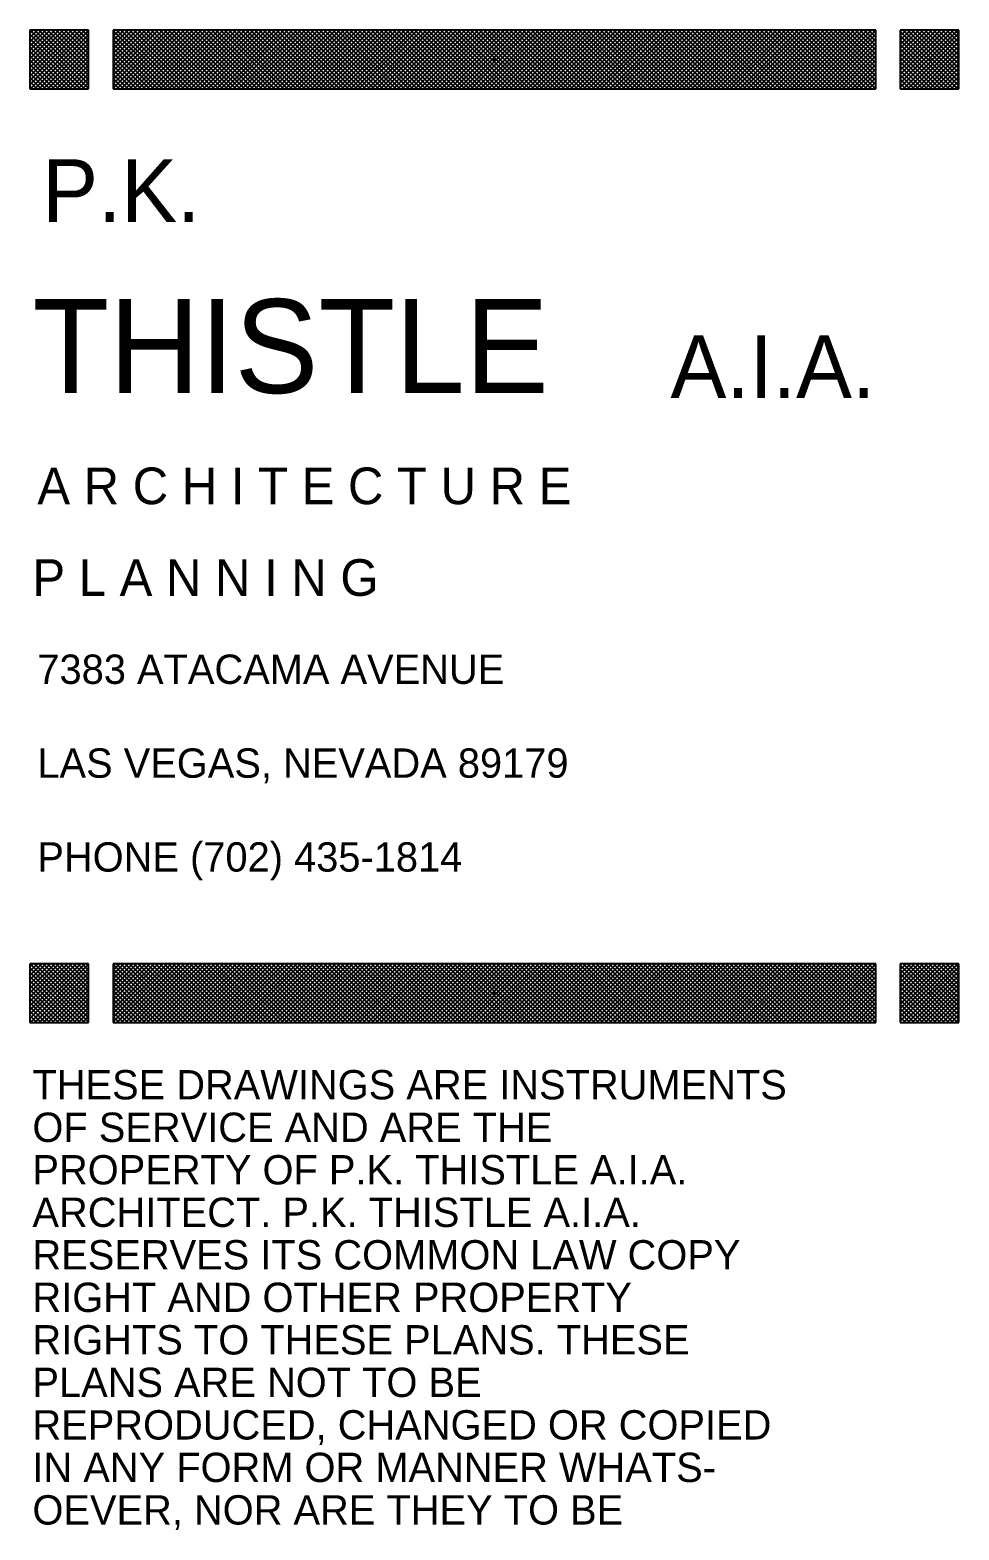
# Model space of a CAD drawing. Extents: x -92740 to -63661, y -15771 to -4391.
# Drawn here: x -79946.1 to -79817.8, y -6021.3 to -5814.1 of the extents above; entities that cross this region are included whole.
import ezdxf

# ---------------------------------------------------------------- set-up
doc = ezdxf.new("R2010")
doc.units = 0
doc.header["$MEASUREMENT"] = 0
doc.layers.add('ROOMNAME', color=1, linetype='Continuous')
doc.styles.add('DCADTXTSTYLE1', font='AVG_TP')
doc.styles.add('DCADTXTSTYLE2', font='HLV_BP')

msp = doc.modelspace()

# ---------------------------------------------------------------- linework, layer by layer
at = {"layer": 'ROOMNAME', "color": 3, "linetype": 'Continuous', "ltscale": 0.379687}
for p, q in [((-79937.96, -5814.15), (-79946.06, -5814.15)), ((-79946.06, -5814.15), (-79946.06, -5822.25)), ((-79946.06, -5814.57), (-79945.64, -5814.15)), ((-79946.06, -5815.16), (-79945.04, -5814.15)), ((-79946.06, -5815.76), (-79944.44, -5814.15)), ((-79946.06, -5816.36), (-79943.85, -5814.15)), ((-79946.06, -5816.95), (-79943.25, -5814.15)), ((-79946.06, -5817.55), (-79942.65, -5814.15)), ((-79946.06, -5818.15), (-79942.06, -5814.15)), ((-79946.06, -5818.74), (-79941.46, -5814.15)), ((-79946.06, -5819.34), (-79940.86, -5814.15)), ((-79946.06, -5819.94), (-79940.27, -5814.15)), ((-79946.06, -5820.53), (-79939.67, -5814.15)), ((-79946.06, -5821.13), (-79939.07, -5814.15)), ((-79946.06, -5821.73), (-79938.48, -5814.15)), ((-79946.06, -5814.72), (-79938.53, -5822.25)), ((-79946.06, -5815.32), (-79939.13, -5822.25)), ((-79946.03, -5814.15), (-79937.96, -5822.22)), ((-79945.98, -5822.25), (-79937.96, -5814.22)), ((-79945.44, -5814.15), (-79937.96, -5821.63)), ((-79945.38, -5822.25), (-79937.96, -5814.82)), ((-79944.84, -5814.15), (-79937.96, -5821.03)), ((-79944.79, -5822.25), (-79937.96, -5815.41)), ((-79944.24, -5814.15), (-79937.96, -5820.43)), ((-79943.65, -5814.15), (-79937.96, -5819.84)), ((-79943.05, -5814.15), (-79937.96, -5819.24)), ((-79942.45, -5814.15), (-79937.96, -5818.64)), ((-79941.86, -5814.15), (-79937.96, -5818.05)), ((-79941.26, -5814.15), (-79937.96, -5817.45)), ((-79940.66, -5814.15), (-79937.96, -5816.85)), ((-79940.07, -5814.15), (-79937.96, -5816.26)), ((-79939.47, -5814.15), (-79937.96, -5815.66)), ((-79938.87, -5814.15), (-79937.96, -5815.06)), ((-79938.28, -5814.15), (-79937.96, -5814.47)), ((-79937.96, -5822.25), (-79937.96, -5814.15)), ((-79829.28, -5814.15), (-79934.58, -5814.15)), ((-79934.58, -5814.15), (-79934.58, -5822.25)), ((-79934.58, -5814.43), (-79934.3, -5814.15)), ((-79934.58, -5815.02), (-79933.7, -5814.15)), ((-79934.58, -5815.62), (-79933.11, -5814.15)), ((-79934.58, -5816.22), (-79932.51, -5814.15)), ((-79934.58, -5816.81), (-79931.92, -5814.15)), ((-79934.58, -5817.41), (-79931.32, -5814.15)), ((-79934.58, -5818.01), (-79930.72, -5814.15)), ((-79934.58, -5818.6), (-79930.13, -5814.15)), ((-79934.58, -5819.2), (-79929.53, -5814.15)), ((-79934.58, -5819.8), (-79928.93, -5814.15)), ((-79934.58, -5820.39), (-79928.34, -5814.15)), ((-79934.58, -5820.99), (-79927.74, -5814.15)), ((-79934.58, -5821.59), (-79927.14, -5814.15)), ((-79934.58, -5822.18), (-79926.55, -5814.15)), ((-79934.58, -5814.26), (-79926.6, -5822.25)), ((-79934.58, -5814.86), (-79927.19, -5822.25)), ((-79934.58, -5815.46), (-79927.79, -5822.25)), ((-79934.1, -5814.15), (-79926, -5822.25)), ((-79934.05, -5822.25), (-79925.95, -5814.15)), ((-79933.5, -5814.15), (-79925.4, -5822.25)), ((-79933.45, -5822.25), (-79925.35, -5814.15)), ((-79932.91, -5814.15), (-79924.81, -5822.25)), ((-79932.86, -5822.25), (-79924.76, -5814.15)), ((-79932.31, -5814.15), (-79924.21, -5822.25)), ((-79932.26, -5822.25), (-79924.16, -5814.15)), ((-79931.71, -5814.15), (-79923.61, -5822.25)), ((-79931.66, -5822.25), (-79923.56, -5814.15)), ((-79931.12, -5814.15), (-79923.02, -5822.25)), ((-79931.07, -5822.25), (-79922.97, -5814.15)), ((-79930.52, -5814.15), (-79922.42, -5822.25)), ((-79930.47, -5822.25), (-79922.37, -5814.15)), ((-79929.92, -5814.15), (-79921.82, -5822.25)), ((-79929.87, -5822.25), (-79921.77, -5814.15)), ((-79929.33, -5814.15), (-79921.23, -5822.25)), ((-79929.28, -5822.25), (-79921.18, -5814.15)), ((-79928.73, -5814.15), (-79920.63, -5822.25)), ((-79928.68, -5822.25), (-79920.58, -5814.15)), ((-79928.13, -5814.15), (-79920.03, -5822.25)), ((-79928.08, -5822.25), (-79919.98, -5814.15)), ((-79927.54, -5814.15), (-79919.44, -5822.25)), ((-79927.49, -5822.25), (-79919.39, -5814.15)), ((-79926.94, -5814.15), (-79918.84, -5822.25)), ((-79926.89, -5822.25), (-79918.79, -5814.15)), ((-79926.34, -5814.15), (-79918.24, -5822.25)), ((-79926.29, -5822.25), (-79918.19, -5814.15)), ((-79925.75, -5814.15), (-79917.65, -5822.25)), ((-79925.7, -5822.25), (-79917.6, -5814.15)), ((-79925.15, -5814.15), (-79917.05, -5822.25)), ((-79925.1, -5822.25), (-79917, -5814.15)), ((-79924.55, -5814.15), (-79916.45, -5822.25)), ((-79924.5, -5822.25), (-79916.4, -5814.15)), ((-79923.96, -5814.15), (-79915.86, -5822.25)), ((-79923.91, -5822.25), (-79915.81, -5814.15)), ((-79923.36, -5814.15), (-79915.26, -5822.25)), ((-79923.31, -5822.25), (-79915.21, -5814.15)), ((-79922.76, -5814.15), (-79914.67, -5822.25)), ((-79922.71, -5822.25), (-79914.61, -5814.15)), ((-79922.17, -5814.15), (-79914.07, -5822.25)), ((-79922.12, -5822.25), (-79914.02, -5814.15)), ((-79921.57, -5814.15), (-79913.47, -5822.25)), ((-79921.52, -5822.25), (-79913.42, -5814.15)), ((-79920.97, -5814.15), (-79912.87, -5822.25)), ((-79920.92, -5822.25), (-79912.82, -5814.15)), ((-79920.38, -5814.15), (-79912.28, -5822.25)), ((-79920.33, -5822.25), (-79912.23, -5814.15)), ((-79919.78, -5814.15), (-79911.68, -5822.25)), ((-79919.73, -5822.25), (-79911.63, -5814.15)), ((-79919.19, -5814.15), (-79911.08, -5822.25)), ((-79919.13, -5822.25), (-79911.03, -5814.15)), ((-79918.59, -5814.15), (-79910.49, -5822.25)), ((-79918.54, -5822.25), (-79910.44, -5814.15)), ((-79917.99, -5814.15), (-79909.89, -5822.25)), ((-79917.94, -5822.25), (-79909.84, -5814.15)), ((-79917.4, -5814.15), (-79909.3, -5822.25)), ((-79917.34, -5822.25), (-79909.24, -5814.15)), ((-79916.8, -5814.15), (-79908.7, -5822.25)), ((-79916.75, -5822.25), (-79908.65, -5814.15)), ((-79916.2, -5814.15), (-79908.1, -5822.25)), ((-79916.15, -5822.25), (-79908.05, -5814.15)), ((-79915.61, -5814.15), (-79907.51, -5822.25)), ((-79915.55, -5822.25), (-79907.45, -5814.15)), ((-79915.01, -5814.15), (-79906.91, -5822.25)), ((-79914.96, -5822.25), (-79906.86, -5814.15)), ((-79914.41, -5814.15), (-79906.31, -5822.25)), ((-79914.36, -5822.25), (-79906.26, -5814.15)), ((-79913.82, -5814.15), (-79905.72, -5822.25)), ((-79913.76, -5822.25), (-79905.66, -5814.15)), ((-79913.22, -5814.15), (-79905.12, -5822.25)), ((-79913.17, -5822.25), (-79905.07, -5814.15)), ((-79912.62, -5814.15), (-79904.52, -5822.25)), ((-79912.57, -5822.25), (-79904.47, -5814.15)), ((-79912.03, -5814.15), (-79903.93, -5822.25)), ((-79911.97, -5822.25), (-79903.87, -5814.15)), ((-79911.43, -5814.15), (-79903.33, -5822.25)), ((-79911.38, -5822.25), (-79903.28, -5814.15)), ((-79910.83, -5814.15), (-79902.73, -5822.25)), ((-79910.78, -5822.25), (-79902.68, -5814.15)), ((-79910.24, -5814.15), (-79902.14, -5822.25)), ((-79910.18, -5822.25), (-79902.08, -5814.15)), ((-79909.64, -5814.15), (-79901.54, -5822.25)), ((-79909.59, -5822.25), (-79901.49, -5814.15)), ((-79909.04, -5814.15), (-79900.94, -5822.25)), ((-79908.99, -5822.25), (-79900.89, -5814.15)), ((-79908.45, -5814.15), (-79900.35, -5822.25)), ((-79908.39, -5822.25), (-79900.29, -5814.15)), ((-79907.85, -5814.15), (-79899.75, -5822.25)), ((-79907.8, -5822.25), (-79899.7, -5814.15)), ((-79907.25, -5814.15), (-79899.15, -5822.25)), ((-79907.2, -5822.25), (-79899.1, -5814.15)), ((-79906.66, -5814.15), (-79898.56, -5822.25)), ((-79906.6, -5822.25), (-79898.5, -5814.15)), ((-79906.06, -5814.15), (-79897.96, -5822.25)), ((-79906.01, -5822.25), (-79897.91, -5814.15)), ((-79905.46, -5814.15), (-79897.36, -5822.25)), ((-79905.41, -5822.25), (-79897.31, -5814.15)), ((-79904.87, -5814.15), (-79896.77, -5822.25)), ((-79904.81, -5822.25), (-79896.71, -5814.15)), ((-79904.27, -5814.15), (-79896.17, -5822.25)), ((-79904.22, -5822.25), (-79896.12, -5814.15)), ((-79903.67, -5814.15), (-79895.57, -5822.25)), ((-79903.62, -5822.25), (-79895.52, -5814.15)), ((-79903.08, -5814.15), (-79894.98, -5822.25)), ((-79903.02, -5822.25), (-79894.92, -5814.15)), ((-79902.48, -5814.15), (-79894.38, -5822.25)), ((-79902.43, -5822.25), (-79894.33, -5814.15)), ((-79901.88, -5814.15), (-79893.78, -5822.25)), ((-79901.83, -5822.25), (-79893.73, -5814.15)), ((-79901.29, -5814.15), (-79893.19, -5822.25)), ((-79901.23, -5822.25), (-79893.13, -5814.15)), ((-79900.69, -5814.15), (-79892.59, -5822.25)), ((-79900.64, -5822.25), (-79892.54, -5814.15)), ((-79900.09, -5814.15), (-79891.99, -5822.25)), ((-79900.04, -5822.25), (-79891.94, -5814.15)), ((-79899.5, -5814.15), (-79891.4, -5822.25)), ((-79899.44, -5822.25), (-79891.34, -5814.15)), ((-79898.9, -5814.15), (-79890.8, -5822.25)), ((-79898.85, -5822.25), (-79890.75, -5814.15)), ((-79898.3, -5814.15), (-79890.2, -5822.25)), ((-79898.25, -5822.25), (-79890.15, -5814.15)), ((-79897.71, -5814.15), (-79889.61, -5822.25)), ((-79897.65, -5822.25), (-79889.55, -5814.15)), ((-79897.11, -5814.15), (-79889.01, -5822.25)), ((-79897.06, -5822.25), (-79888.96, -5814.15)), ((-79896.51, -5814.15), (-79888.41, -5822.25)), ((-79896.46, -5822.25), (-79888.36, -5814.15)), ((-79895.92, -5814.15), (-79887.82, -5822.25)), ((-79895.86, -5822.25), (-79887.76, -5814.15)), ((-79895.32, -5814.15), (-79887.22, -5822.25)), ((-79895.27, -5822.25), (-79887.17, -5814.15)), ((-79894.72, -5814.15), (-79886.62, -5822.25)), ((-79894.67, -5822.25), (-79886.57, -5814.15)), ((-79894.13, -5814.15), (-79886.03, -5822.25)), ((-79894.07, -5822.25), (-79885.97, -5814.15)), ((-79893.53, -5814.15), (-79885.43, -5822.25)), ((-79893.48, -5822.25), (-79885.38, -5814.15)), ((-79892.93, -5814.15), (-79884.83, -5822.25)), ((-79892.88, -5822.25), (-79884.78, -5814.15)), ((-79892.34, -5814.15), (-79884.24, -5822.25)), ((-79892.28, -5822.25), (-79884.18, -5814.15)), ((-79891.74, -5814.15), (-79883.64, -5822.25)), ((-79891.69, -5822.25), (-79883.59, -5814.15)), ((-79891.14, -5814.15), (-79883.04, -5822.25)), ((-79891.09, -5822.25), (-79882.99, -5814.15)), ((-79890.55, -5814.15), (-79882.45, -5822.25)), ((-79890.5, -5822.25), (-79882.39, -5814.15)), ((-79889.95, -5814.15), (-79881.85, -5822.25)), ((-79889.9, -5822.25), (-79881.8, -5814.15)), ((-79889.35, -5814.15), (-79881.25, -5822.25)), ((-79889.3, -5822.25), (-79881.2, -5814.15)), ((-79888.76, -5814.15), (-79880.66, -5822.25)), ((-79888.71, -5822.25), (-79880.61, -5814.15)), ((-79888.16, -5814.15), (-79880.06, -5822.25)), ((-79888.11, -5822.25), (-79880.01, -5814.15)), ((-79887.56, -5814.15), (-79879.46, -5822.25)), ((-79887.51, -5822.25), (-79879.41, -5814.15)), ((-79886.97, -5814.15), (-79878.87, -5822.25)), ((-79886.92, -5822.25), (-79878.82, -5814.15)), ((-79886.37, -5814.15), (-79878.27, -5822.25)), ((-79886.32, -5822.25), (-79878.22, -5814.15)), ((-79885.77, -5814.15), (-79877.67, -5822.25)), ((-79885.72, -5822.25), (-79877.62, -5814.15)), ((-79885.18, -5814.15), (-79877.08, -5822.25)), ((-79885.13, -5822.25), (-79877.03, -5814.15)), ((-79884.58, -5814.15), (-79876.48, -5822.25)), ((-79884.53, -5822.25), (-79876.43, -5814.15)), ((-79883.98, -5814.15), (-79875.88, -5822.25)), ((-79883.93, -5822.25), (-79875.83, -5814.15)), ((-79883.39, -5814.15), (-79875.29, -5822.25)), ((-79883.34, -5822.25), (-79875.24, -5814.15)), ((-79882.79, -5814.15), (-79874.69, -5822.25)), ((-79882.74, -5822.25), (-79874.64, -5814.15)), ((-79882.19, -5814.15), (-79874.09, -5822.25)), ((-79882.14, -5822.25), (-79874.04, -5814.15)), ((-79881.6, -5814.15), (-79873.5, -5822.25)), ((-79881.55, -5822.25), (-79873.45, -5814.15)), ((-79881, -5814.15), (-79872.9, -5822.25)), ((-79880.95, -5822.25), (-79872.85, -5814.15)), ((-79880.4, -5814.15), (-79872.3, -5822.25)), ((-79880.35, -5822.25), (-79872.25, -5814.15)), ((-79879.81, -5814.15), (-79871.71, -5822.25)), ((-79879.76, -5822.25), (-79871.66, -5814.15)), ((-79879.21, -5814.15), (-79871.11, -5822.25)), ((-79879.16, -5822.25), (-79871.06, -5814.15)), ((-79878.61, -5814.15), (-79870.51, -5822.25)), ((-79878.56, -5822.25), (-79870.46, -5814.15)), ((-79878.02, -5814.15), (-79869.92, -5822.25)), ((-79877.97, -5822.25), (-79869.87, -5814.15)), ((-79877.42, -5814.15), (-79869.32, -5822.25)), ((-79877.37, -5822.25), (-79869.27, -5814.15)), ((-79876.82, -5814.15), (-79868.72, -5822.25)), ((-79876.77, -5822.25), (-79868.67, -5814.15)), ((-79876.23, -5814.15), (-79868.13, -5822.25)), ((-79876.18, -5822.25), (-79868.08, -5814.15)), ((-79875.63, -5814.15), (-79867.53, -5822.25)), ((-79875.58, -5822.25), (-79867.48, -5814.15)), ((-79875.03, -5814.15), (-79866.93, -5822.25)), ((-79874.98, -5822.25), (-79866.88, -5814.15)), ((-79874.44, -5814.15), (-79866.34, -5822.25)), ((-79874.39, -5822.25), (-79866.29, -5814.15)), ((-79873.84, -5814.15), (-79865.74, -5822.25)), ((-79873.79, -5822.25), (-79865.69, -5814.15)), ((-79873.24, -5814.15), (-79865.14, -5822.25)), ((-79873.19, -5822.25), (-79865.09, -5814.15)), ((-79872.65, -5814.15), (-79864.55, -5822.25)), ((-79872.6, -5822.25), (-79864.5, -5814.15)), ((-79872.05, -5814.15), (-79863.95, -5822.25)), ((-79872, -5822.25), (-79863.9, -5814.15)), ((-79871.46, -5814.15), (-79863.36, -5822.25)), ((-79871.4, -5822.25), (-79863.3, -5814.15)), ((-79870.86, -5814.15), (-79862.76, -5822.25)), ((-79870.81, -5822.25), (-79862.71, -5814.15)), ((-79870.26, -5814.15), (-79862.16, -5822.25)), ((-79870.21, -5822.25), (-79862.11, -5814.15)), ((-79869.67, -5814.15), (-79861.57, -5822.25)), ((-79869.61, -5822.25), (-79861.51, -5814.15)), ((-79869.07, -5814.15), (-79860.97, -5822.25)), ((-79869.02, -5822.25), (-79860.92, -5814.15)), ((-79868.47, -5814.15), (-79860.37, -5822.25)), ((-79868.42, -5822.25), (-79860.32, -5814.15)), ((-79867.88, -5814.15), (-79859.78, -5822.25)), ((-79867.82, -5822.25), (-79859.72, -5814.15)), ((-79867.28, -5814.15), (-79859.18, -5822.25)), ((-79867.23, -5822.25), (-79859.13, -5814.15)), ((-79866.68, -5814.15), (-79858.58, -5822.25)), ((-79866.63, -5822.25), (-79858.53, -5814.15)), ((-79866.09, -5814.15), (-79857.99, -5822.25)), ((-79866.03, -5822.25), (-79857.93, -5814.15)), ((-79865.49, -5814.15), (-79857.39, -5822.25)), ((-79865.44, -5822.25), (-79857.34, -5814.15)), ((-79864.89, -5814.15), (-79856.79, -5822.25)), ((-79864.84, -5822.25), (-79856.74, -5814.15)), ((-79864.3, -5814.15), (-79856.2, -5822.25)), ((-79864.24, -5822.25), (-79856.14, -5814.15)), ((-79863.7, -5814.15), (-79855.6, -5822.25)), ((-79863.65, -5822.25), (-79855.55, -5814.15)), ((-79863.1, -5814.15), (-79855, -5822.25)), ((-79863.05, -5822.25), (-79854.95, -5814.15)), ((-79862.51, -5814.15), (-79854.41, -5822.25)), ((-79862.45, -5822.25), (-79854.35, -5814.15)), ((-79861.91, -5814.15), (-79853.81, -5822.25)), ((-79861.86, -5822.25), (-79853.76, -5814.15)), ((-79861.31, -5814.15), (-79853.21, -5822.25)), ((-79861.26, -5822.25), (-79853.16, -5814.15)), ((-79860.72, -5814.15), (-79852.62, -5822.25)), ((-79860.66, -5822.25), (-79852.56, -5814.15)), ((-79860.12, -5814.15), (-79852.02, -5822.25)), ((-79860.07, -5822.25), (-79851.97, -5814.15)), ((-79859.52, -5814.15), (-79851.42, -5822.25)), ((-79859.47, -5822.25), (-79851.37, -5814.15)), ((-79858.93, -5814.15), (-79850.83, -5822.25)), ((-79858.87, -5822.25), (-79850.77, -5814.15)), ((-79858.33, -5814.15), (-79850.23, -5822.25)), ((-79858.28, -5822.25), (-79850.18, -5814.15)), ((-79857.73, -5814.15), (-79849.63, -5822.25)), ((-79857.68, -5822.25), (-79849.58, -5814.15)), ((-79857.14, -5814.15), (-79849.04, -5822.25)), ((-79857.08, -5822.25), (-79848.98, -5814.15)), ((-79856.54, -5814.15), (-79848.44, -5822.25)), ((-79856.49, -5822.25), (-79848.39, -5814.15)), ((-79855.94, -5814.15), (-79847.84, -5822.25)), ((-79855.89, -5822.25), (-79847.79, -5814.15)), ((-79855.35, -5814.15), (-79847.25, -5822.25)), ((-79855.29, -5822.25), (-79847.19, -5814.15)), ((-79854.75, -5814.15), (-79846.65, -5822.25)), ((-79854.7, -5822.25), (-79846.6, -5814.15)), ((-79854.15, -5814.15), (-79846.05, -5822.25)), ((-79854.1, -5822.25), (-79846, -5814.15)), ((-79853.56, -5814.15), (-79845.46, -5822.25)), ((-79853.5, -5822.25), (-79845.4, -5814.15)), ((-79852.96, -5814.15), (-79844.86, -5822.25)), ((-79852.91, -5822.25), (-79844.81, -5814.15)), ((-79852.36, -5814.15), (-79844.26, -5822.25)), ((-79852.31, -5822.25), (-79844.21, -5814.15)), ((-79851.77, -5814.15), (-79843.67, -5822.25)), ((-79851.71, -5822.25), (-79843.61, -5814.15)), ((-79851.17, -5814.15), (-79843.07, -5822.25)), ((-79851.12, -5822.25), (-79843.02, -5814.15)), ((-79850.57, -5814.15), (-79842.47, -5822.25)), ((-79850.52, -5822.25), (-79842.42, -5814.15)), ((-79849.98, -5814.15), (-79841.88, -5822.25)), ((-79849.92, -5822.25), (-79841.82, -5814.15)), ((-79849.38, -5814.15), (-79841.28, -5822.25)), ((-79849.33, -5822.25), (-79841.23, -5814.15)), ((-79848.78, -5814.15), (-79840.68, -5822.25)), ((-79848.73, -5822.25), (-79840.63, -5814.15)), ((-79848.19, -5814.15), (-79840.09, -5822.25)), ((-79848.13, -5822.25), (-79840.03, -5814.15)), ((-79847.59, -5814.15), (-79839.49, -5822.25)), ((-79847.54, -5822.25), (-79839.44, -5814.15)), ((-79846.99, -5814.15), (-79838.89, -5822.25)), ((-79846.94, -5822.25), (-79838.84, -5814.15)), ((-79846.4, -5814.15), (-79838.3, -5822.25)), ((-79846.34, -5822.25), (-79838.24, -5814.15)), ((-79845.8, -5814.15), (-79837.7, -5822.25)), ((-79845.75, -5822.25), (-79837.65, -5814.15)), ((-79845.2, -5814.15), (-79837.1, -5822.25)), ((-79845.15, -5822.25), (-79837.05, -5814.15)), ((-79844.61, -5814.15), (-79836.51, -5822.25)), ((-79844.55, -5822.25), (-79836.45, -5814.15)), ((-79844.01, -5814.15), (-79835.91, -5822.25)), ((-79843.96, -5822.25), (-79835.86, -5814.15)), ((-79843.41, -5814.15), (-79835.31, -5822.25)), ((-79843.36, -5822.25), (-79835.26, -5814.15)), ((-79842.82, -5814.15), (-79834.72, -5822.25)), ((-79842.76, -5822.25), (-79834.66, -5814.15)), ((-79842.22, -5814.15), (-79834.12, -5822.25)), ((-79842.17, -5822.25), (-79834.07, -5814.15)), ((-79841.62, -5814.15), (-79833.52, -5822.25)), ((-79841.57, -5822.25), (-79833.47, -5814.15)), ((-79841.03, -5814.15), (-79832.93, -5822.25)), ((-79840.97, -5822.25), (-79832.87, -5814.15)), ((-79840.43, -5814.15), (-79832.33, -5822.25)), ((-79840.38, -5822.25), (-79832.28, -5814.15)), ((-79839.83, -5814.15), (-79831.73, -5822.25)), ((-79839.78, -5822.25), (-79831.68, -5814.15)), ((-79839.24, -5814.15), (-79831.14, -5822.25)), ((-79839.18, -5822.25), (-79831.08, -5814.15)), ((-79838.64, -5814.15), (-79830.54, -5822.25)), ((-79838.59, -5822.25), (-79830.49, -5814.15)), ((-79838.04, -5814.15), (-79829.94, -5822.25)), ((-79837.99, -5822.25), (-79829.89, -5814.15)), ((-79837.45, -5814.15), (-79829.35, -5822.25)), ((-79837.39, -5822.25), (-79829.29, -5814.15)), ((-79836.85, -5814.15), (-79829.28, -5821.72)), ((-79836.8, -5822.25), (-79829.28, -5814.73)), ((-79836.25, -5814.15), (-79829.28, -5821.12)), ((-79836.2, -5822.25), (-79829.28, -5815.33)), ((-79835.66, -5814.15), (-79829.28, -5820.52)), ((-79835.06, -5814.15), (-79829.28, -5819.93)), ((-79834.46, -5814.15), (-79829.28, -5819.33)), ((-79833.87, -5814.15), (-79829.28, -5818.73)), ((-79833.27, -5814.15), (-79829.28, -5818.14)), ((-79832.67, -5814.15), (-79829.28, -5817.54)), ((-79832.08, -5814.15), (-79829.28, -5816.94)), ((-79831.48, -5814.15), (-79829.28, -5816.35)), ((-79830.88, -5814.15), (-79829.28, -5815.75)), ((-79830.29, -5814.15), (-79829.28, -5815.15)), ((-79829.69, -5814.15), (-79829.28, -5814.56)), ((-79829.28, -5822.25), (-79829.28, -5814.15)), ((-79817.81, -5814.15), (-79825.91, -5814.15)), ((-79825.91, -5814.15), (-79825.91, -5822.25)), ((-79825.91, -5814.34), (-79825.72, -5814.15)), ((-79825.91, -5814.93), (-79825.12, -5814.15)), ((-79825.91, -5815.53), (-79824.52, -5814.15)), ((-79825.91, -5816.13), (-79823.93, -5814.15)), ((-79825.91, -5816.72), (-79823.33, -5814.15)), ((-79825.91, -5817.32), (-79822.73, -5814.15)), ((-79825.91, -5817.92), (-79822.14, -5814.15)), ((-79825.91, -5818.51), (-79821.54, -5814.15)), ((-79825.91, -5819.11), (-79820.94, -5814.15)), ((-79825.91, -5819.71), (-79820.35, -5814.15)), ((-79825.91, -5820.3), (-79819.75, -5814.15)), ((-79825.91, -5820.9), (-79819.15, -5814.15)), ((-79825.91, -5821.5), (-79818.56, -5814.15)), ((-79825.91, -5822.09), (-79817.96, -5814.15)), ((-79825.91, -5814.35), (-79818.01, -5822.25)), ((-79825.91, -5814.95), (-79818.61, -5822.25)), ((-79825.52, -5814.15), (-79817.81, -5821.86)), ((-79825.46, -5822.25), (-79817.81, -5814.59)), ((-79824.92, -5814.15), (-79817.81, -5821.26)), ((-79824.87, -5822.25), (-79817.81, -5815.19)), ((-79824.32, -5814.15), (-79817.81, -5820.66)), ((-79823.73, -5814.15), (-79817.81, -5820.07)), ((-79823.13, -5814.15), (-79817.81, -5819.47)), ((-79822.53, -5814.15), (-79817.81, -5818.87)), ((-79821.94, -5814.15), (-79817.81, -5818.28)), ((-79821.34, -5814.15), (-79817.81, -5817.68)), ((-79820.74, -5814.15), (-79817.81, -5817.08)), ((-79820.15, -5814.15), (-79817.81, -5816.49)), ((-79819.55, -5814.15), (-79817.81, -5815.89)), ((-79818.95, -5814.15), (-79817.81, -5815.29)), ((-79818.36, -5814.15), (-79817.81, -5814.7)), ((-79817.81, -5822.25), (-79817.81, -5814.15)), ((-79946.06, -5815.91), (-79939.72, -5822.25)), ((-79946.06, -5816.51), (-79940.32, -5822.25)), ((-79946.06, -5817.11), (-79940.92, -5822.25)), ((-79944.19, -5822.25), (-79937.96, -5816.01)), ((-79943.59, -5822.25), (-79937.96, -5816.61)), ((-79943, -5822.25), (-79937.96, -5817.2)), ((-79934.58, -5816.05), (-79928.39, -5822.25)), ((-79934.58, -5816.65), (-79928.98, -5822.25)), ((-79934.58, -5817.25), (-79929.58, -5822.25)), ((-79835.61, -5822.25), (-79829.28, -5815.92)), ((-79835.01, -5822.25), (-79829.28, -5816.52)), ((-79834.41, -5822.25), (-79829.28, -5817.12)), ((-79825.91, -5815.55), (-79819.21, -5822.25)), ((-79825.91, -5816.14), (-79819.8, -5822.25)), ((-79825.91, -5816.74), (-79820.4, -5822.25)), ((-79825.91, -5817.34), (-79821, -5822.25)), ((-79824.27, -5822.25), (-79817.81, -5815.78)), ((-79823.67, -5822.25), (-79817.81, -5816.38)), ((-79823.08, -5822.25), (-79817.81, -5816.98)), ((-79822.48, -5822.25), (-79817.81, -5817.57)), ((-79946.06, -5817.7), (-79941.51, -5822.25)), ((-79946.06, -5818.3), (-79942.11, -5822.25)), ((-79946.06, -5818.9), (-79942.71, -5822.25)), ((-79946.06, -5819.49), (-79943.3, -5822.25)), ((-79942.4, -5822.25), (-79937.96, -5817.8)), ((-79941.8, -5822.25), (-79937.96, -5818.4)), ((-79941.21, -5822.25), (-79937.96, -5819)), ((-79940.61, -5822.25), (-79937.96, -5819.59)), ((-79934.58, -5817.84), (-79930.18, -5822.25)), ((-79934.58, -5818.44), (-79930.77, -5822.25)), ((-79934.58, -5819.04), (-79931.37, -5822.25)), ((-79934.58, -5819.63), (-79931.97, -5822.25)), ((-79833.82, -5822.25), (-79829.28, -5817.71)), ((-79833.22, -5822.25), (-79829.28, -5818.31)), ((-79832.62, -5822.25), (-79829.28, -5818.91)), ((-79832.03, -5822.25), (-79829.28, -5819.5)), ((-79825.91, -5817.93), (-79821.59, -5822.25)), ((-79825.91, -5818.53), (-79822.19, -5822.25)), ((-79825.91, -5819.13), (-79822.78, -5822.25)), ((-79821.88, -5822.25), (-79817.81, -5818.17)), ((-79821.29, -5822.25), (-79817.81, -5818.77)), ((-79820.69, -5822.25), (-79817.81, -5819.36)), ((-79946.06, -5820.09), (-79943.9, -5822.25)), ((-79946.06, -5820.69), (-79944.5, -5822.25)), ((-79946.06, -5821.28), (-79945.09, -5822.25)), ((-79940.02, -5822.25), (-79937.96, -5820.19)), ((-79939.42, -5822.25), (-79937.96, -5820.78)), ((-79938.82, -5822.25), (-79937.96, -5821.38)), ((-79934.58, -5820.23), (-79932.56, -5822.25)), ((-79934.58, -5820.83), (-79933.16, -5822.25)), ((-79934.58, -5821.42), (-79933.76, -5822.25)), ((-79831.43, -5822.25), (-79829.28, -5820.1)), ((-79830.83, -5822.25), (-79829.28, -5820.7)), ((-79830.24, -5822.25), (-79829.28, -5821.29)), ((-79825.91, -5819.72), (-79823.38, -5822.25)), ((-79825.91, -5820.32), (-79823.98, -5822.25)), ((-79825.91, -5820.92), (-79824.58, -5822.25)), ((-79825.91, -5821.51), (-79825.17, -5822.25)), ((-79820.09, -5822.25), (-79817.81, -5819.96)), ((-79819.5, -5822.25), (-79817.81, -5820.56)), ((-79818.9, -5822.25), (-79817.81, -5821.15)), ((-79946.06, -5821.88), (-79945.69, -5822.25)), ((-79946.06, -5822.25), (-79937.96, -5822.25)), ((-79938.23, -5822.25), (-79937.96, -5821.98)), ((-79934.58, -5822.02), (-79934.35, -5822.25)), ((-79934.58, -5822.25), (-79829.28, -5822.25)), ((-79829.64, -5822.25), (-79829.28, -5821.89)), ((-79825.91, -5822.11), (-79825.77, -5822.25)), ((-79825.91, -5822.25), (-79817.81, -5822.25)), ((-79818.3, -5822.25), (-79817.81, -5821.75)), ((-79937.96, -5943.07), (-79946.06, -5943.07)), ((-79946.06, -5943.07), (-79946.06, -5951.17)), ((-79946.06, -5943.49), (-79945.64, -5943.07)), ((-79946.06, -5944.09), (-79945.04, -5943.07)), ((-79946.06, -5944.68), (-79944.44, -5943.07)), ((-79946.06, -5945.28), (-79943.85, -5943.07)), ((-79946.06, -5945.88), (-79943.25, -5943.07)), ((-79946.06, -5946.47), (-79942.65, -5943.07)), ((-79946.06, -5947.07), (-79942.06, -5943.07)), ((-79946.06, -5947.67), (-79941.46, -5943.07)), ((-79946.06, -5948.26), (-79940.86, -5943.07)), ((-79946.06, -5948.86), (-79940.27, -5943.07)), ((-79946.06, -5949.46), (-79939.67, -5943.07)), ((-79946.06, -5950.05), (-79939.07, -5943.07)), ((-79946.06, -5950.65), (-79938.48, -5943.07)), ((-79946.06, -5943.65), (-79938.53, -5951.17)), ((-79946.03, -5943.07), (-79937.96, -5951.15)), ((-79945.98, -5951.17), (-79937.96, -5943.15)), ((-79945.44, -5943.07), (-79937.96, -5950.55)), ((-79945.38, -5951.17), (-79937.96, -5943.74)), ((-79944.84, -5943.07), (-79937.96, -5949.96)), ((-79944.24, -5943.07), (-79937.96, -5949.36)), ((-79943.65, -5943.07), (-79937.96, -5948.76)), ((-79943.05, -5943.07), (-79937.96, -5948.17)), ((-79942.45, -5943.07), (-79937.96, -5947.57)), ((-79941.86, -5943.07), (-79937.96, -5946.97)), ((-79941.26, -5943.07), (-79937.96, -5946.38)), ((-79940.66, -5943.07), (-79937.96, -5945.78)), ((-79940.07, -5943.07), (-79937.96, -5945.18)), ((-79939.47, -5943.07), (-79937.96, -5944.59)), ((-79938.87, -5943.07), (-79937.96, -5943.99)), ((-79938.28, -5943.07), (-79937.96, -5943.39)), ((-79937.96, -5951.17), (-79937.96, -5943.07)), ((-79829.28, -5943.07), (-79934.58, -5943.07)), ((-79934.58, -5943.07), (-79934.58, -5951.17)), ((-79934.58, -5943.35), (-79934.3, -5943.07)), ((-79934.58, -5943.95), (-79933.7, -5943.07)), ((-79934.58, -5944.54), (-79933.11, -5943.07)), ((-79934.58, -5945.14), (-79932.51, -5943.07)), ((-79934.58, -5945.74), (-79931.92, -5943.07)), ((-79934.58, -5946.33), (-79931.32, -5943.07)), ((-79934.58, -5946.93), (-79930.72, -5943.07)), ((-79934.58, -5947.53), (-79930.13, -5943.07)), ((-79934.58, -5948.12), (-79929.53, -5943.07)), ((-79934.58, -5948.72), (-79928.93, -5943.07)), ((-79934.58, -5949.32), (-79928.34, -5943.07)), ((-79934.58, -5949.91), (-79927.74, -5943.07)), ((-79934.58, -5950.51), (-79927.14, -5943.07)), ((-79934.58, -5951.11), (-79926.55, -5943.07)), ((-79934.58, -5943.19), (-79926.6, -5951.17)), ((-79934.58, -5943.79), (-79927.19, -5951.17)), ((-79934.1, -5943.07), (-79926, -5951.17)), ((-79934.05, -5951.17), (-79925.95, -5943.07)), ((-79933.5, -5943.07), (-79925.4, -5951.17)), ((-79933.45, -5951.17), (-79925.35, -5943.07)), ((-79932.91, -5943.07), (-79924.81, -5951.17)), ((-79932.86, -5951.17), (-79924.76, -5943.07)), ((-79932.31, -5943.07), (-79924.21, -5951.17)), ((-79932.26, -5951.17), (-79924.16, -5943.07)), ((-79931.71, -5943.07), (-79923.61, -5951.17)), ((-79931.66, -5951.17), (-79923.56, -5943.07)), ((-79931.12, -5943.07), (-79923.02, -5951.17)), ((-79931.07, -5951.17), (-79922.97, -5943.07)), ((-79930.52, -5943.07), (-79922.42, -5951.17)), ((-79930.47, -5951.17), (-79922.37, -5943.07)), ((-79929.92, -5943.07), (-79921.82, -5951.17)), ((-79929.87, -5951.17), (-79921.77, -5943.07)), ((-79929.33, -5943.07), (-79921.23, -5951.17)), ((-79929.28, -5951.17), (-79921.18, -5943.07)), ((-79928.73, -5943.07), (-79920.63, -5951.17)), ((-79928.68, -5951.17), (-79920.58, -5943.07)), ((-79928.13, -5943.07), (-79920.03, -5951.17)), ((-79928.08, -5951.17), (-79919.98, -5943.07)), ((-79927.54, -5943.07), (-79919.44, -5951.17)), ((-79927.49, -5951.17), (-79919.39, -5943.07)), ((-79926.94, -5943.07), (-79918.84, -5951.17)), ((-79926.89, -5951.17), (-79918.79, -5943.07)), ((-79926.34, -5943.07), (-79918.24, -5951.17)), ((-79926.29, -5951.17), (-79918.19, -5943.07)), ((-79925.75, -5943.07), (-79917.65, -5951.17)), ((-79925.7, -5951.17), (-79917.6, -5943.07)), ((-79925.15, -5943.07), (-79917.05, -5951.17)), ((-79925.1, -5951.17), (-79917, -5943.07)), ((-79924.55, -5943.07), (-79916.45, -5951.17)), ((-79924.5, -5951.17), (-79916.4, -5943.07)), ((-79923.96, -5943.07), (-79915.86, -5951.17)), ((-79923.91, -5951.17), (-79915.81, -5943.07)), ((-79923.36, -5943.07), (-79915.26, -5951.17)), ((-79923.31, -5951.17), (-79915.21, -5943.07)), ((-79922.76, -5943.07), (-79914.67, -5951.17)), ((-79922.71, -5951.17), (-79914.61, -5943.07)), ((-79922.17, -5943.07), (-79914.07, -5951.17)), ((-79922.12, -5951.17), (-79914.02, -5943.07)), ((-79921.57, -5943.07), (-79913.47, -5951.17)), ((-79921.52, -5951.17), (-79913.42, -5943.07)), ((-79920.97, -5943.07), (-79912.87, -5951.17)), ((-79920.92, -5951.17), (-79912.82, -5943.07)), ((-79920.38, -5943.07), (-79912.28, -5951.17)), ((-79920.33, -5951.17), (-79912.23, -5943.07)), ((-79919.78, -5943.07), (-79911.68, -5951.17)), ((-79919.73, -5951.17), (-79911.63, -5943.07)), ((-79919.19, -5943.07), (-79911.08, -5951.17)), ((-79919.13, -5951.17), (-79911.03, -5943.07)), ((-79918.59, -5943.07), (-79910.49, -5951.17)), ((-79918.54, -5951.17), (-79910.44, -5943.07)), ((-79917.99, -5943.07), (-79909.89, -5951.17)), ((-79917.94, -5951.17), (-79909.84, -5943.07)), ((-79917.4, -5943.07), (-79909.3, -5951.17)), ((-79917.34, -5951.17), (-79909.24, -5943.07)), ((-79916.8, -5943.07), (-79908.7, -5951.17)), ((-79916.75, -5951.17), (-79908.65, -5943.07)), ((-79916.2, -5943.07), (-79908.1, -5951.17)), ((-79916.15, -5951.17), (-79908.05, -5943.07)), ((-79915.61, -5943.07), (-79907.51, -5951.17)), ((-79915.55, -5951.17), (-79907.45, -5943.07)), ((-79915.01, -5943.07), (-79906.91, -5951.17)), ((-79914.96, -5951.17), (-79906.86, -5943.07)), ((-79914.41, -5943.07), (-79906.31, -5951.17)), ((-79914.36, -5951.17), (-79906.26, -5943.07)), ((-79913.82, -5943.07), (-79905.72, -5951.17)), ((-79913.76, -5951.17), (-79905.66, -5943.07)), ((-79913.22, -5943.07), (-79905.12, -5951.17)), ((-79913.17, -5951.17), (-79905.07, -5943.07)), ((-79912.62, -5943.07), (-79904.52, -5951.17)), ((-79912.57, -5951.17), (-79904.47, -5943.07)), ((-79912.03, -5943.07), (-79903.93, -5951.17)), ((-79911.97, -5951.17), (-79903.87, -5943.07)), ((-79911.43, -5943.07), (-79903.33, -5951.17)), ((-79911.38, -5951.17), (-79903.28, -5943.07)), ((-79910.83, -5943.07), (-79902.73, -5951.17)), ((-79910.78, -5951.17), (-79902.68, -5943.07)), ((-79910.24, -5943.07), (-79902.14, -5951.17)), ((-79910.18, -5951.17), (-79902.08, -5943.07)), ((-79909.64, -5943.07), (-79901.54, -5951.17)), ((-79909.59, -5951.17), (-79901.49, -5943.07)), ((-79909.04, -5943.07), (-79900.94, -5951.17)), ((-79908.99, -5951.17), (-79900.89, -5943.07)), ((-79908.45, -5943.07), (-79900.35, -5951.17)), ((-79908.39, -5951.17), (-79900.29, -5943.07)), ((-79907.85, -5943.07), (-79899.75, -5951.17)), ((-79907.8, -5951.17), (-79899.7, -5943.07)), ((-79907.25, -5943.07), (-79899.15, -5951.17)), ((-79907.2, -5951.17), (-79899.1, -5943.07)), ((-79906.66, -5943.07), (-79898.56, -5951.17)), ((-79906.6, -5951.17), (-79898.5, -5943.07)), ((-79906.06, -5943.07), (-79897.96, -5951.17)), ((-79906.01, -5951.17), (-79897.91, -5943.07)), ((-79905.46, -5943.07), (-79897.36, -5951.17)), ((-79905.41, -5951.17), (-79897.31, -5943.07)), ((-79904.87, -5943.07), (-79896.77, -5951.17)), ((-79904.81, -5951.17), (-79896.71, -5943.07)), ((-79904.27, -5943.07), (-79896.17, -5951.17)), ((-79904.22, -5951.17), (-79896.12, -5943.07)), ((-79903.67, -5943.07), (-79895.57, -5951.17)), ((-79903.62, -5951.17), (-79895.52, -5943.07)), ((-79903.08, -5943.07), (-79894.98, -5951.17)), ((-79903.02, -5951.17), (-79894.92, -5943.07)), ((-79902.48, -5943.07), (-79894.38, -5951.17)), ((-79902.43, -5951.17), (-79894.33, -5943.07)), ((-79901.88, -5943.07), (-79893.78, -5951.17)), ((-79901.83, -5951.17), (-79893.73, -5943.07)), ((-79901.29, -5943.07), (-79893.19, -5951.17)), ((-79901.23, -5951.17), (-79893.13, -5943.07)), ((-79900.69, -5943.07), (-79892.59, -5951.17)), ((-79900.64, -5951.17), (-79892.54, -5943.07)), ((-79900.09, -5943.07), (-79891.99, -5951.17)), ((-79900.04, -5951.17), (-79891.94, -5943.07)), ((-79899.5, -5943.07), (-79891.4, -5951.17)), ((-79899.44, -5951.17), (-79891.34, -5943.07)), ((-79898.9, -5943.07), (-79890.8, -5951.17)), ((-79898.85, -5951.17), (-79890.75, -5943.07)), ((-79898.3, -5943.07), (-79890.2, -5951.17)), ((-79898.25, -5951.17), (-79890.15, -5943.07)), ((-79897.71, -5943.07), (-79889.61, -5951.17)), ((-79897.65, -5951.17), (-79889.55, -5943.07)), ((-79897.11, -5943.07), (-79889.01, -5951.17)), ((-79897.06, -5951.17), (-79888.96, -5943.07)), ((-79896.51, -5943.07), (-79888.41, -5951.17)), ((-79896.46, -5951.17), (-79888.36, -5943.07)), ((-79895.92, -5943.07), (-79887.82, -5951.17)), ((-79895.86, -5951.17), (-79887.76, -5943.07)), ((-79895.32, -5943.07), (-79887.22, -5951.17)), ((-79895.27, -5951.17), (-79887.17, -5943.07)), ((-79894.72, -5943.07), (-79886.62, -5951.17)), ((-79894.67, -5951.17), (-79886.57, -5943.07)), ((-79894.13, -5943.07), (-79886.03, -5951.17)), ((-79894.07, -5951.17), (-79885.97, -5943.07)), ((-79893.53, -5943.07), (-79885.43, -5951.17)), ((-79893.48, -5951.17), (-79885.38, -5943.07)), ((-79892.93, -5943.07), (-79884.83, -5951.17)), ((-79892.88, -5951.17), (-79884.78, -5943.07)), ((-79892.34, -5943.07), (-79884.24, -5951.17)), ((-79892.28, -5951.17), (-79884.18, -5943.07)), ((-79891.74, -5943.07), (-79883.64, -5951.17)), ((-79891.69, -5951.17), (-79883.59, -5943.07)), ((-79891.14, -5943.07), (-79883.04, -5951.17)), ((-79891.09, -5951.17), (-79882.99, -5943.07)), ((-79890.55, -5943.07), (-79882.45, -5951.17)), ((-79890.5, -5951.17), (-79882.39, -5943.07)), ((-79889.95, -5943.07), (-79881.85, -5951.17)), ((-79889.9, -5951.17), (-79881.8, -5943.07)), ((-79889.35, -5943.07), (-79881.25, -5951.17)), ((-79889.3, -5951.17), (-79881.2, -5943.07)), ((-79888.76, -5943.07), (-79880.66, -5951.17)), ((-79888.7, -5951.17), (-79880.61, -5943.07)), ((-79888.16, -5943.07), (-79880.06, -5951.17)), ((-79888.11, -5951.17), (-79880.01, -5943.07)), ((-79887.56, -5943.07), (-79879.46, -5951.17)), ((-79887.51, -5951.17), (-79879.41, -5943.07)), ((-79886.97, -5943.07), (-79878.87, -5951.17)), ((-79886.91, -5951.17), (-79878.82, -5943.07)), ((-79886.37, -5943.07), (-79878.27, -5951.17)), ((-79886.32, -5951.17), (-79878.22, -5943.07)), ((-79885.77, -5943.07), (-79877.67, -5951.17)), ((-79885.72, -5951.17), (-79877.62, -5943.07)), ((-79885.18, -5943.07), (-79877.08, -5951.17)), ((-79885.13, -5951.17), (-79877.03, -5943.07)), ((-79884.58, -5943.07), (-79876.48, -5951.17)), ((-79884.53, -5951.17), (-79876.43, -5943.07)), ((-79883.98, -5943.07), (-79875.88, -5951.17)), ((-79883.93, -5951.17), (-79875.83, -5943.07)), ((-79883.39, -5943.07), (-79875.29, -5951.17)), ((-79883.34, -5951.17), (-79875.24, -5943.07)), ((-79882.79, -5943.07), (-79874.69, -5951.17)), ((-79882.74, -5951.17), (-79874.64, -5943.07)), ((-79882.19, -5943.07), (-79874.09, -5951.17)), ((-79882.14, -5951.17), (-79874.04, -5943.07)), ((-79881.6, -5943.07), (-79873.5, -5951.17)), ((-79881.55, -5951.17), (-79873.45, -5943.07)), ((-79881, -5943.07), (-79872.9, -5951.17)), ((-79880.95, -5951.17), (-79872.85, -5943.07)), ((-79880.4, -5943.07), (-79872.3, -5951.17)), ((-79880.35, -5951.17), (-79872.25, -5943.07)), ((-79879.81, -5943.07), (-79871.71, -5951.17)), ((-79879.76, -5951.17), (-79871.66, -5943.07)), ((-79879.21, -5943.07), (-79871.11, -5951.17)), ((-79879.16, -5951.17), (-79871.06, -5943.07)), ((-79878.61, -5943.07), (-79870.51, -5951.17)), ((-79878.56, -5951.17), (-79870.46, -5943.07)), ((-79878.02, -5943.07), (-79869.92, -5951.17)), ((-79877.97, -5951.17), (-79869.87, -5943.07)), ((-79877.42, -5943.07), (-79869.32, -5951.17)), ((-79877.37, -5951.17), (-79869.27, -5943.07)), ((-79876.82, -5943.07), (-79868.72, -5951.17)), ((-79876.77, -5951.17), (-79868.67, -5943.07)), ((-79876.23, -5943.07), (-79868.13, -5951.17)), ((-79876.18, -5951.17), (-79868.08, -5943.07)), ((-79875.63, -5943.07), (-79867.53, -5951.17)), ((-79875.58, -5951.17), (-79867.48, -5943.07)), ((-79875.03, -5943.07), (-79866.93, -5951.17)), ((-79874.98, -5951.17), (-79866.88, -5943.07)), ((-79874.44, -5943.07), (-79866.34, -5951.17)), ((-79874.39, -5951.17), (-79866.29, -5943.07)), ((-79873.84, -5943.07), (-79865.74, -5951.17)), ((-79873.79, -5951.17), (-79865.69, -5943.07)), ((-79873.24, -5943.07), (-79865.14, -5951.17)), ((-79873.19, -5951.17), (-79865.09, -5943.07)), ((-79872.65, -5943.07), (-79864.55, -5951.17)), ((-79872.6, -5951.17), (-79864.5, -5943.07)), ((-79872.05, -5943.07), (-79863.95, -5951.17)), ((-79872, -5951.17), (-79863.9, -5943.07)), ((-79871.46, -5943.07), (-79863.36, -5951.17)), ((-79871.4, -5951.17), (-79863.3, -5943.07)), ((-79870.86, -5943.07), (-79862.76, -5951.17)), ((-79870.81, -5951.17), (-79862.71, -5943.07)), ((-79870.26, -5943.07), (-79862.16, -5951.17)), ((-79870.21, -5951.17), (-79862.11, -5943.07)), ((-79869.67, -5943.07), (-79861.57, -5951.17)), ((-79869.61, -5951.17), (-79861.51, -5943.07)), ((-79869.07, -5943.07), (-79860.97, -5951.17)), ((-79869.02, -5951.17), (-79860.92, -5943.07)), ((-79868.47, -5943.07), (-79860.37, -5951.17)), ((-79868.42, -5951.17), (-79860.32, -5943.07)), ((-79867.87, -5943.07), (-79859.78, -5951.17)), ((-79867.82, -5951.17), (-79859.72, -5943.07)), ((-79867.28, -5943.07), (-79859.18, -5951.17)), ((-79867.23, -5951.17), (-79859.13, -5943.07)), ((-79866.68, -5943.07), (-79858.58, -5951.17)), ((-79866.63, -5951.17), (-79858.53, -5943.07)), ((-79866.09, -5943.07), (-79857.99, -5951.17)), ((-79866.03, -5951.17), (-79857.93, -5943.07)), ((-79865.49, -5943.07), (-79857.39, -5951.17)), ((-79865.44, -5951.17), (-79857.34, -5943.07)), ((-79864.89, -5943.07), (-79856.79, -5951.17)), ((-79864.84, -5951.17), (-79856.74, -5943.07)), ((-79864.3, -5943.07), (-79856.2, -5951.17)), ((-79864.24, -5951.17), (-79856.14, -5943.07)), ((-79863.7, -5943.07), (-79855.6, -5951.17)), ((-79863.65, -5951.17), (-79855.55, -5943.07)), ((-79863.1, -5943.07), (-79855, -5951.17)), ((-79863.05, -5951.17), (-79854.95, -5943.07)), ((-79862.51, -5943.07), (-79854.41, -5951.17)), ((-79862.45, -5951.17), (-79854.35, -5943.07)), ((-79861.91, -5943.07), (-79853.81, -5951.17)), ((-79861.86, -5951.17), (-79853.76, -5943.07)), ((-79861.31, -5943.07), (-79853.21, -5951.17)), ((-79861.26, -5951.17), (-79853.16, -5943.07)), ((-79860.72, -5943.07), (-79852.62, -5951.17)), ((-79860.66, -5951.17), (-79852.56, -5943.07)), ((-79860.12, -5943.07), (-79852.02, -5951.17)), ((-79860.07, -5951.17), (-79851.97, -5943.07)), ((-79859.52, -5943.07), (-79851.42, -5951.17)), ((-79859.47, -5951.17), (-79851.37, -5943.07)), ((-79858.93, -5943.07), (-79850.83, -5951.17)), ((-79858.87, -5951.17), (-79850.77, -5943.07)), ((-79858.33, -5943.07), (-79850.23, -5951.17)), ((-79858.28, -5951.17), (-79850.18, -5943.07)), ((-79857.73, -5943.07), (-79849.63, -5951.17)), ((-79857.68, -5951.17), (-79849.58, -5943.07)), ((-79857.14, -5943.07), (-79849.04, -5951.17)), ((-79857.08, -5951.17), (-79848.98, -5943.07)), ((-79856.54, -5943.07), (-79848.44, -5951.17)), ((-79856.49, -5951.17), (-79848.39, -5943.07)), ((-79855.94, -5943.07), (-79847.84, -5951.17)), ((-79855.89, -5951.17), (-79847.79, -5943.07)), ((-79855.35, -5943.07), (-79847.25, -5951.17)), ((-79855.29, -5951.17), (-79847.19, -5943.07)), ((-79854.75, -5943.07), (-79846.65, -5951.17)), ((-79854.7, -5951.17), (-79846.6, -5943.07)), ((-79854.15, -5943.07), (-79846.05, -5951.17)), ((-79854.1, -5951.17), (-79846, -5943.07)), ((-79853.56, -5943.07), (-79845.46, -5951.17)), ((-79853.5, -5951.17), (-79845.4, -5943.07)), ((-79852.96, -5943.07), (-79844.86, -5951.17)), ((-79852.91, -5951.17), (-79844.81, -5943.07)), ((-79852.36, -5943.07), (-79844.26, -5951.17)), ((-79852.31, -5951.17), (-79844.21, -5943.07)), ((-79851.77, -5943.07), (-79843.67, -5951.17)), ((-79851.71, -5951.17), (-79843.61, -5943.07)), ((-79851.17, -5943.07), (-79843.07, -5951.17)), ((-79851.12, -5951.17), (-79843.02, -5943.07)), ((-79850.57, -5943.07), (-79842.47, -5951.17)), ((-79850.52, -5951.17), (-79842.42, -5943.07)), ((-79849.98, -5943.07), (-79841.88, -5951.17)), ((-79849.92, -5951.17), (-79841.82, -5943.07)), ((-79849.38, -5943.07), (-79841.28, -5951.17)), ((-79849.33, -5951.17), (-79841.23, -5943.07)), ((-79848.78, -5943.07), (-79840.68, -5951.17)), ((-79848.73, -5951.17), (-79840.63, -5943.07)), ((-79848.19, -5943.07), (-79840.09, -5951.17)), ((-79848.13, -5951.17), (-79840.03, -5943.07)), ((-79847.59, -5943.07), (-79839.49, -5951.17)), ((-79847.54, -5951.17), (-79839.44, -5943.07)), ((-79846.99, -5943.07), (-79838.89, -5951.17)), ((-79846.94, -5951.17), (-79838.84, -5943.07)), ((-79846.4, -5943.07), (-79838.3, -5951.17)), ((-79846.34, -5951.17), (-79838.24, -5943.07)), ((-79845.8, -5943.07), (-79837.7, -5951.17)), ((-79845.75, -5951.17), (-79837.65, -5943.07)), ((-79845.2, -5943.07), (-79837.1, -5951.17)), ((-79845.15, -5951.17), (-79837.05, -5943.07)), ((-79844.61, -5943.07), (-79836.51, -5951.17)), ((-79844.55, -5951.17), (-79836.45, -5943.07)), ((-79844.01, -5943.07), (-79835.91, -5951.17)), ((-79843.96, -5951.17), (-79835.86, -5943.07)), ((-79843.41, -5943.07), (-79835.31, -5951.17)), ((-79843.36, -5951.17), (-79835.26, -5943.07)), ((-79842.82, -5943.07), (-79834.72, -5951.17)), ((-79842.76, -5951.17), (-79834.66, -5943.07)), ((-79842.22, -5943.07), (-79834.12, -5951.17)), ((-79842.17, -5951.17), (-79834.07, -5943.07)), ((-79841.62, -5943.07), (-79833.52, -5951.17)), ((-79841.57, -5951.17), (-79833.47, -5943.07)), ((-79841.03, -5943.07), (-79832.93, -5951.17)), ((-79840.97, -5951.17), (-79832.87, -5943.07)), ((-79840.43, -5943.07), (-79832.33, -5951.17)), ((-79840.38, -5951.17), (-79832.28, -5943.07)), ((-79839.83, -5943.07), (-79831.73, -5951.17)), ((-79839.78, -5951.17), (-79831.68, -5943.07)), ((-79839.24, -5943.07), (-79831.14, -5951.17)), ((-79839.18, -5951.17), (-79831.08, -5943.07)), ((-79838.64, -5943.07), (-79830.54, -5951.17)), ((-79838.59, -5951.17), (-79830.49, -5943.07)), ((-79838.04, -5943.07), (-79829.94, -5951.17)), ((-79837.99, -5951.17), (-79829.89, -5943.07)), ((-79837.45, -5943.07), (-79829.35, -5951.17)), ((-79837.39, -5951.17), (-79829.29, -5943.07)), ((-79836.85, -5943.07), (-79829.28, -5950.64)), ((-79836.8, -5951.17), (-79829.28, -5943.65)), ((-79836.25, -5943.07), (-79829.28, -5950.05)), ((-79835.66, -5943.07), (-79829.28, -5949.45)), ((-79835.06, -5943.07), (-79829.28, -5948.85)), ((-79834.46, -5943.07), (-79829.28, -5948.26)), ((-79833.87, -5943.07), (-79829.28, -5947.66)), ((-79833.27, -5943.07), (-79829.28, -5947.06)), ((-79832.67, -5943.07), (-79829.28, -5946.47)), ((-79832.08, -5943.07), (-79829.28, -5945.87)), ((-79831.48, -5943.07), (-79829.28, -5945.27)), ((-79830.88, -5943.07), (-79829.28, -5944.68)), ((-79830.29, -5943.07), (-79829.28, -5944.08)), ((-79829.69, -5943.07), (-79829.28, -5943.48)), ((-79829.28, -5951.17), (-79829.28, -5943.07)), ((-79817.81, -5943.07), (-79825.91, -5943.07)), ((-79825.91, -5943.07), (-79825.91, -5951.17)), ((-79825.91, -5943.26), (-79825.72, -5943.07)), ((-79825.91, -5943.86), (-79825.12, -5943.07)), ((-79825.91, -5944.45), (-79824.52, -5943.07)), ((-79825.91, -5945.05), (-79823.93, -5943.07)), ((-79825.91, -5945.65), (-79823.33, -5943.07)), ((-79825.91, -5946.24), (-79822.73, -5943.07)), ((-79825.91, -5946.84), (-79822.14, -5943.07)), ((-79825.91, -5947.44), (-79821.54, -5943.07)), ((-79825.91, -5948.03), (-79820.94, -5943.07)), ((-79825.91, -5948.63), (-79820.35, -5943.07)), ((-79825.91, -5949.23), (-79819.75, -5943.07)), ((-79825.91, -5949.82), (-79819.15, -5943.07)), ((-79825.91, -5950.42), (-79818.56, -5943.07)), ((-79825.91, -5951.02), (-79817.96, -5943.07)), ((-79825.91, -5943.28), (-79818.01, -5951.17)), ((-79825.91, -5943.87), (-79818.61, -5951.17)), ((-79825.52, -5943.07), (-79817.81, -5950.78)), ((-79825.46, -5951.17), (-79817.81, -5943.51)), ((-79824.92, -5943.07), (-79817.81, -5950.19)), ((-79824.32, -5943.07), (-79817.81, -5949.59)), ((-79823.73, -5943.07), (-79817.81, -5948.99)), ((-79823.13, -5943.07), (-79817.81, -5948.4)), ((-79822.53, -5943.07), (-79817.81, -5947.8)), ((-79821.94, -5943.07), (-79817.81, -5947.2)), ((-79821.34, -5943.07), (-79817.81, -5946.61)), ((-79820.74, -5943.07), (-79817.81, -5946.01)), ((-79820.15, -5943.07), (-79817.81, -5945.41)), ((-79819.55, -5943.07), (-79817.81, -5944.82)), ((-79818.95, -5943.07), (-79817.81, -5944.22)), ((-79818.36, -5943.07), (-79817.81, -5943.62)), ((-79817.81, -5951.17), (-79817.81, -5943.07)), ((-79946.06, -5944.24), (-79939.13, -5951.17)), ((-79946.06, -5944.84), (-79939.72, -5951.17)), ((-79946.06, -5945.44), (-79940.32, -5951.17)), ((-79944.79, -5951.17), (-79937.96, -5944.34)), ((-79944.19, -5951.17), (-79937.96, -5944.94)), ((-79943.59, -5951.17), (-79937.96, -5945.53)), ((-79934.58, -5944.38), (-79927.79, -5951.17)), ((-79934.58, -5944.98), (-79928.39, -5951.17)), ((-79934.58, -5945.58), (-79928.98, -5951.17)), ((-79836.2, -5951.17), (-79829.28, -5944.25)), ((-79835.61, -5951.17), (-79829.28, -5944.85)), ((-79835.01, -5951.17), (-79829.28, -5945.44)), ((-79825.91, -5944.47), (-79819.21, -5951.17)), ((-79825.91, -5945.07), (-79819.8, -5951.17)), ((-79825.91, -5945.66), (-79820.4, -5951.17)), ((-79824.87, -5951.17), (-79817.81, -5944.11)), ((-79824.27, -5951.17), (-79817.81, -5944.71)), ((-79823.67, -5951.17), (-79817.81, -5945.3)), ((-79823.08, -5951.17), (-79817.81, -5945.9)), ((-79946.06, -5946.03), (-79940.92, -5951.17)), ((-79946.06, -5946.63), (-79941.51, -5951.17)), ((-79946.06, -5947.23), (-79942.11, -5951.17)), ((-79946.06, -5947.82), (-79942.71, -5951.17)), ((-79943, -5951.17), (-79937.96, -5946.13)), ((-79942.4, -5951.17), (-79937.96, -5946.73)), ((-79941.8, -5951.17), (-79937.96, -5947.32)), ((-79941.21, -5951.17), (-79937.96, -5947.92)), ((-79934.58, -5946.17), (-79929.58, -5951.17)), ((-79934.58, -5946.77), (-79930.18, -5951.17)), ((-79934.58, -5947.37), (-79930.77, -5951.17)), ((-79934.58, -5947.96), (-79931.37, -5951.17)), ((-79834.41, -5951.17), (-79829.28, -5946.04)), ((-79833.81, -5951.17), (-79829.28, -5946.64)), ((-79833.22, -5951.17), (-79829.28, -5947.23)), ((-79832.62, -5951.17), (-79829.28, -5947.83)), ((-79825.91, -5946.26), (-79821, -5951.17)), ((-79825.91, -5946.86), (-79821.59, -5951.17)), ((-79825.91, -5947.45), (-79822.19, -5951.17)), ((-79825.91, -5948.05), (-79822.78, -5951.17)), ((-79822.48, -5951.17), (-79817.81, -5946.5)), ((-79821.88, -5951.17), (-79817.81, -5947.09)), ((-79821.29, -5951.17), (-79817.81, -5947.69)), ((-79946.06, -5948.42), (-79943.3, -5951.17)), ((-79946.06, -5949.02), (-79943.9, -5951.17)), ((-79946.06, -5949.61), (-79944.5, -5951.17)), ((-79940.61, -5951.17), (-79937.96, -5948.52)), ((-79940.02, -5951.17), (-79937.96, -5949.11)), ((-79939.42, -5951.17), (-79937.96, -5949.71)), ((-79934.58, -5948.56), (-79931.97, -5951.17)), ((-79934.58, -5949.16), (-79932.56, -5951.17)), ((-79934.58, -5949.75), (-79933.16, -5951.17)), ((-79832.02, -5951.17), (-79829.28, -5948.43)), ((-79831.43, -5951.17), (-79829.28, -5949.02)), ((-79830.83, -5951.17), (-79829.28, -5949.62)), ((-79825.91, -5948.65), (-79823.38, -5951.17)), ((-79825.91, -5949.24), (-79823.98, -5951.17)), ((-79825.91, -5949.84), (-79824.57, -5951.17)), ((-79820.69, -5951.17), (-79817.81, -5948.29)), ((-79820.09, -5951.17), (-79817.81, -5948.88)), ((-79819.5, -5951.17), (-79817.81, -5949.48)), ((-79818.9, -5951.17), (-79817.81, -5950.08)), ((-79946.06, -5950.21), (-79945.09, -5951.17)), ((-79946.06, -5950.81), (-79945.69, -5951.17)), ((-79946.06, -5951.17), (-79937.96, -5951.17)), ((-79938.82, -5951.17), (-79937.96, -5950.31)), ((-79938.22, -5951.17), (-79937.96, -5950.9)), ((-79934.58, -5950.35), (-79933.76, -5951.17)), ((-79934.58, -5950.94), (-79934.35, -5951.17)), ((-79934.58, -5951.17), (-79829.28, -5951.17)), ((-79830.24, -5951.17), (-79829.28, -5950.22)), ((-79829.64, -5951.17), (-79829.28, -5950.81)), ((-79825.91, -5950.44), (-79825.17, -5951.17)), ((-79825.91, -5951.03), (-79825.77, -5951.17)), ((-79825.91, -5951.17), (-79817.81, -5951.17)), ((-79818.3, -5951.17), (-79817.81, -5950.67))]:
    msp.add_line(p, q, dxfattribs=at)
for p in [(-79942.01, -5818.2), (-79881.93, -5818.2), (-79821.86, -5818.2), (-79942.01, -5947.12), (-79881.93, -5947.12), (-79821.86, -5947.12)]:
    msp.add_point(p, dxfattribs=at)

# ---------------------------------------------------------------- texts
at = {"layer": 'ROOMNAME', "color": 1, "linetype": 'Continuous', "ltscale": 1.51875, "style": 'DCADTXTSTYLE2'}
for s, height, p in [('P.K.', 8.64, (-79944.37, -5840.64)), ('THISTLE', 12.96, (-79945.72, -5864.27)), ('A.I.A.', 8.64, (-79857.63, -5864.94))]:
    msp.add_text(s, height=height, dxfattribs=at).set_placement(p)
at = {"layer": 'ROOMNAME', "color": 3, "linetype": 'Continuous', "ltscale": 1.51875, "style": 'DCADTXTSTYLE1'}
for s, p in [('A R C H I T E C T U R E', (-79945.04, -5879.62)), ('P L A N N I N G', (-79945.72, -5892.28))]:
    msp.add_text(s, height=5.0625, dxfattribs=at).set_placement(p)
at = {"layer": 'ROOMNAME', "color": 2, "linetype": 'Continuous', "ltscale": 1.51875, "style": 'DCADTXTSTYLE1', "width": 1.015}
for s, p in [('7383 ATACAMA AVENUE', (-79945.04, -5904.43)), ('LAS VEGAS, NEVADA 89179', (-79945.04, -5917.39)), ('PHONE (702) 435-1814', (-79945.04, -5930.35)), ('THESE DRAWINGS ARE INSTRUMENTS', (-79945.72, -5961.8)), ('OF SERVICE AND ARE THE', (-79945.72, -5967.67)), ('PROPERTY OF P.K. THISTLE A.I.A.', (-79945.72, -5973.54)), ('ARCHITECT. P.K. THISTLE A.I.A.', (-79945.72, -5979.41)), ('RESERVES ITS COMMON LAW COPY', (-79945.72, -5985.28)), ('RIGHT AND OTHER PROPERTY', (-79945.72, -5991.15)), ('RIGHTS TO THESE PLANS. THESE', (-79945.72, -5997.02)), ('PLANS ARE NOT TO BE', (-79945.72, -6002.89)), ('REPRODUCED, CHANGED OR COPIED', (-79945.72, -6008.76)), ('IN ANY FORM OR MANNER WHATS-', (-79945.72, -6014.63)), ('OEVER, NOR ARE THEY TO BE', (-79945.72, -6020.5))]:
    msp.add_text(s, height=4.05, dxfattribs=at).set_placement(p)

doc.saveas('drawing.dxf')
